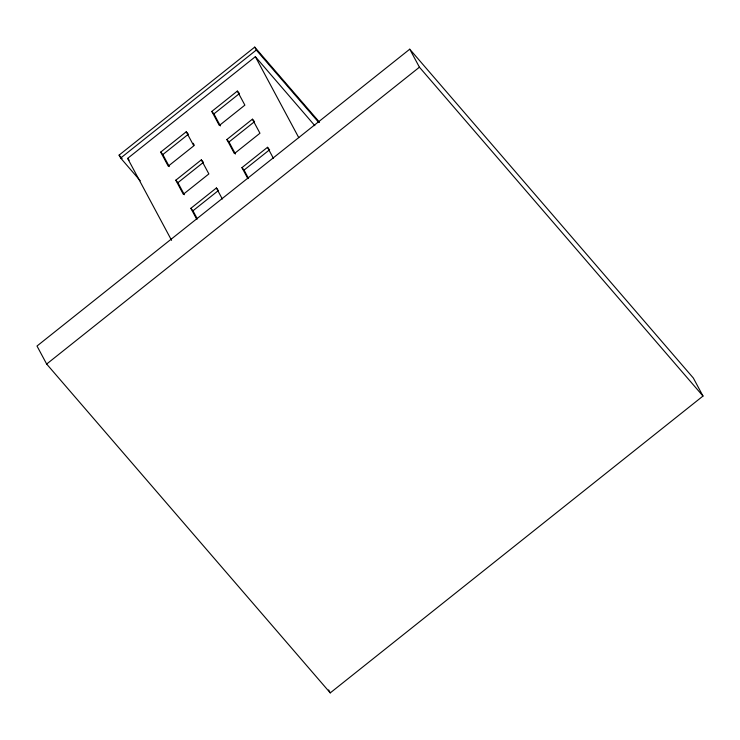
<?xml version="1.0" encoding="UTF-8"?>
<svg xmlns="http://www.w3.org/2000/svg" width="740" height="740" viewBox="0 0 740 740"><rect width="100%" height="100%" fill="white"/><g stroke="black" fill="none" stroke-linecap="round" stroke-linejoin="round"><path stroke-width="1.11" d="M140.249 180.763L120.666 158.055L119.094 155.123L254.727 47.11L319.504 122.22M120.666 158.055L256.299 50.043L254.727 47.11M171.578 240.343L127.632 158.388L255.356 56.684L314.851 125.689M186.258 131.766L193.797 145.817L168.248 166.158L160.71 152.107L186.258 131.766L188.376 134.218L162.837 154.558L169.294 166.611M237.346 91.085L244.875 105.136L219.336 125.476L211.797 111.425L237.346 91.085L239.464 93.536L213.925 113.877L220.381 125.929M201.326 159.868L208.865 173.928L183.317 194.269L175.787 180.209L201.326 159.868L203.445 162.328L177.905 182.669L184.362 194.713M252.414 119.186L259.953 133.237L234.404 153.578L226.875 139.527L252.414 119.186L254.532 121.647L228.993 141.988L235.45 154.031M196.775 219.364L190.855 208.319L216.395 187.978L217.81 189.616M247.863 178.673L241.943 167.638L267.482 147.297L268.897 148.934M197.284 218.809L192.974 210.78L218.522 190.439M248.372 178.127L244.061 170.089L269.61 149.748M409.757 49.192L37 346.033L46.657 364.043L330.243 692.89L703 396.048L693.343 378.038L409.757 49.192L419.423 67.201L703 396.048M46.657 364.043L419.423 67.201M256.299 50.043L318.811 122.535M211.797 111.425L213.925 113.877M226.875 139.527L228.993 141.988M241.943 167.638L244.061 170.089M160.71 152.107L162.837 154.558M175.787 180.209L177.905 182.669M190.855 208.319L192.974 210.78M127.632 158.388L129.139 160.136M119.094 155.123L122.1 158.61M255.356 56.684L298.757 137.631M267.482 147.297L273.402 158.332M193.223 143.255L194.296 145.262M216.395 187.978L222.324 199.023M328.634 689.893L330.243 692.89"/></g></svg>
